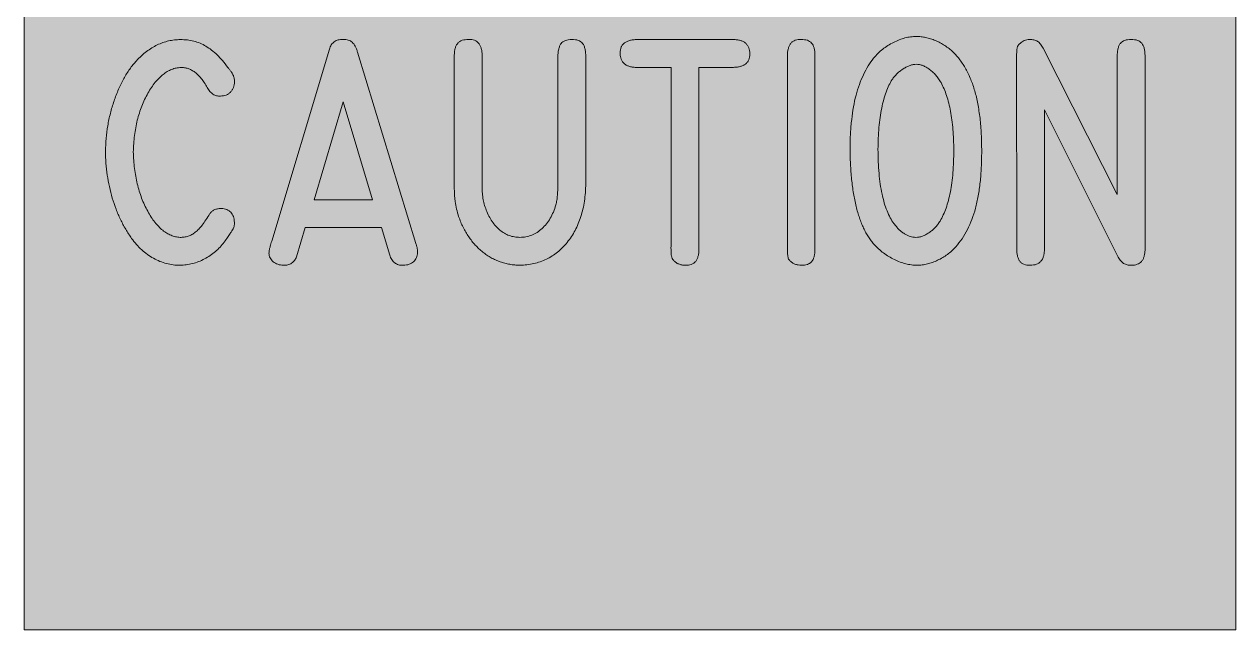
# Model space of a CAD drawing. Header units: inches. Extents: x 96.3 to 114, y 139.7 to 157.4.
# Drawn here: x 96.26 to 113.99, y 139.65 to 148.52 of the extents above; entities that cross this region are included whole.
import ezdxf

# ---------------------------------------------------------------- set-up
doc = ezdxf.new("R2010")
doc.units = ezdxf.units.IN
doc.header["$MEASUREMENT"] = 0

# ---------------------------------------------------------------- blocks, each defined once
blk = doc.blocks.new('block 2')
at = {"true_color": 0xffffff}
h = blk.add_hatch(color=7, dxfattribs=at)
h.dxf.hatch_style = 2
h.paths.add_polyline_path([(113.993, 139.655), (113.992, 157.384), (96.263, 157.384), (96.263, 139.655)])
at = {"color": 7, "lineweight": 5, "true_color": 0xffffff}
blk.add_lwpolyline([(113.993, 139.655), (113.992, 157.384), (96.263, 157.384), (96.263, 139.655), (113.993, 139.655)], dxfattribs=at)
blk = doc.blocks.new('block 3')
at = {"color": 7, "lineweight": 5, "true_color": 0xffffff}
blk.add_open_spline([(101.995, 145.307), (101.999, 145.293), (102.003, 145.278), (102.007, 145.264), (102.01, 145.253), (102.013, 145.243), (102.015, 145.232), (102.016, 145.224), (102.018, 145.215), (102.018, 145.206), (102.019, 145.198), (102.019, 145.189), (102.02, 145.18), (102.019, 145.166), (102.018, 145.153), (102.015, 145.14), (102.013, 145.127), (102.009, 145.115), (102.004, 145.103), (101.999, 145.092), (101.993, 145.081), (101.985, 145.071), (101.978, 145.061), (101.969, 145.052), (101.96, 145.043), (101.951, 145.035), (101.94, 145.027), (101.929, 145.02), (101.918, 145.014), (101.906, 145.009), (101.894, 145.005), (101.881, 145), (101.868, 144.997), (101.855, 144.995), (101.84, 144.992), (101.825, 144.992), (101.811, 144.991), (101.798, 144.991), (101.786, 144.991), (101.773, 144.992), (101.762, 144.993), (101.751, 144.995), (101.74, 144.998), (101.73, 145.001), (101.72, 145.005), (101.71, 145.01), (101.701, 145.014), (101.692, 145.019), (101.684, 145.025), (101.675, 145.032), (101.668, 145.039), (101.661, 145.047), (101.653, 145.055), (101.647, 145.064), (101.641, 145.073), (101.635, 145.083), (101.629, 145.093), (101.625, 145.104), (101.62, 145.116), (101.616, 145.129), (101.613, 145.141), (101.613, 145.141), (101.489, 145.543), (101.489, 145.543), (101.489, 145.543), (100.376, 145.543), (100.376, 145.543), (100.376, 145.543), (100.247, 145.116), (100.247, 145.116), (100.238, 145.096), (100.23, 145.077), (100.218, 145.06), (100.207, 145.045), (100.192, 145.032), (100.176, 145.021), (100.159, 145.01), (100.14, 145.002), (100.121, 144.997), (100.099, 144.992), (100.076, 144.992), (100.053, 144.991), (100.039, 144.992), (100.025, 144.992), (100.011, 144.995), (99.998, 144.997), (99.985, 145), (99.972, 145.005), (99.96, 145.009), (99.949, 145.014), (99.938, 145.02), (99.927, 145.027), (99.916, 145.034), (99.906, 145.042), (99.897, 145.05), (99.888, 145.059), (99.88, 145.069), (99.873, 145.078), (99.866, 145.088), (99.861, 145.099), (99.856, 145.11), (99.852, 145.121), (99.849, 145.132), (99.847, 145.145), (99.846, 145.157), (99.844, 145.17), (99.845, 145.178), (99.845, 145.187), (99.846, 145.195), (99.847, 145.205), (99.849, 145.215), (99.852, 145.224), (99.853, 145.231), (99.855, 145.237), (99.857, 145.244), (99.859, 145.252), (99.861, 145.261), (99.863, 145.27), (99.866, 145.281), (99.869, 145.292), (99.872, 145.303), (99.876, 145.316), (99.88, 145.329), (99.885, 145.342), (99.885, 145.342), (100.729, 148.154), (100.729, 148.154), (100.732, 148.165), (100.736, 148.177), (100.741, 148.188), (100.746, 148.199), (100.751, 148.209), (100.757, 148.218), (100.763, 148.227), (100.77, 148.235), (100.777, 148.243), (100.784, 148.25), (100.792, 148.257), (100.8, 148.263), (100.808, 148.269), (100.817, 148.274), (100.826, 148.279), (100.836, 148.283), (100.846, 148.286), (100.857, 148.289), (100.868, 148.291), (100.879, 148.293), (100.89, 148.294), (100.902, 148.295), (100.915, 148.295), (100.927, 148.295), (100.941, 148.295), (100.954, 148.295), (100.968, 148.294), (100.98, 148.292), (100.993, 148.29), (101.005, 148.286), (101.015, 148.283), (101.026, 148.279), (101.036, 148.274), (101.045, 148.268), (101.053, 148.262), (101.061, 148.256), (101.07, 148.248), (101.078, 148.24), (101.084, 148.231), (101.092, 148.221), (101.099, 148.21), (101.105, 148.198), (101.112, 148.185), (101.118, 148.171), (101.124, 148.157), (101.13, 148.141), (101.136, 148.125), (101.141, 148.108), (101.141, 148.108), (101.995, 145.307), (101.995, 145.307)], degree=3, knots=[0, 0, 0, 0, 1, 1, 1, 2, 2, 2, 3, 3, 3, 4, 4, 4, 5, 5, 5, 6, 6, 6, 7, 7, 7, 8, 8, 8, 9, 9, 9, 10, 10, 10, 11, 11, 11, 12, 12, 12, 13, 13, 13, 14, 14, 14, 15, 15, 15, 16, 16, 16, 17, 17, 17, 18, 18, 18, 19, 19, 19, 20, 20, 20, 21, 21, 21, 22, 22, 22, 23, 23, 23, 24, 24, 24, 25, 25, 25, 26, 26, 26, 27, 27, 27, 28, 28, 28, 29, 29, 29, 30, 30, 30, 31, 31, 31, 32, 32, 32, 33, 33, 33, 34, 34, 34, 35, 35, 35, 36, 36, 36, 37, 37, 37, 38, 38, 38, 39, 39, 39, 40, 40, 40, 41, 41, 41, 42, 42, 42, 43, 43, 43, 44, 44, 44, 45, 45, 45, 46, 46, 46, 47, 47, 47, 48, 48, 48, 49, 49, 49, 50, 50, 50, 51, 51, 51, 52, 52, 52, 53, 53, 53, 54, 54, 54, 55, 55, 55, 56, 56, 56, 57, 57, 57, 58, 58, 58, 59, 59, 59, 59], dxfattribs=at)
blk = doc.blocks.new('block 4')
at = {"color": 7, "lineweight": 5, "true_color": 0xffffff}
blk.add_open_spline([(106.638, 148.295), (106.657, 148.294), (106.676, 148.294), (106.695, 148.291), (106.711, 148.289), (106.728, 148.286), (106.744, 148.281), (106.758, 148.277), (106.772, 148.272), (106.785, 148.265), (106.797, 148.259), (106.809, 148.251), (106.819, 148.242), (106.829, 148.233), (106.838, 148.223), (106.846, 148.212), (106.854, 148.201), (106.86, 148.189), (106.865, 148.176), (106.87, 148.162), (106.874, 148.148), (106.876, 148.133), (106.879, 148.117), (106.88, 148.1), (106.881, 148.084), (106.88, 148.068), (106.88, 148.053), (106.877, 148.038), (106.875, 148.024), (106.87, 148.011), (106.865, 147.998), (106.86, 147.986), (106.854, 147.975), (106.846, 147.965), (106.838, 147.954), (106.828, 147.945), (106.818, 147.937), (106.807, 147.929), (106.795, 147.921), (106.782, 147.915), (106.768, 147.908), (106.754, 147.904), (106.739, 147.9), (106.722, 147.896), (106.705, 147.892), (106.688, 147.891), (106.668, 147.888), (106.648, 147.888), (106.628, 147.888), (106.628, 147.888), (106.136, 147.888), (106.136, 147.888), (106.136, 147.888), (106.136, 145.242), (106.136, 145.242), (106.136, 145.222), (106.136, 145.201), (106.134, 145.181), (106.133, 145.163), (106.13, 145.145), (106.126, 145.128), (106.122, 145.113), (106.117, 145.098), (106.111, 145.084), (106.105, 145.071), (106.098, 145.059), (106.089, 145.048), (106.081, 145.038), (106.071, 145.029), (106.06, 145.021), (106.049, 145.013), (106.038, 145.007), (106.025, 145.002), (106.012, 144.997), (105.998, 144.994), (105.983, 144.992), (105.967, 144.99), (105.951, 144.991), (105.935, 144.991), (105.918, 144.992), (105.901, 144.993), (105.884, 144.996), (105.869, 144.999), (105.854, 145.004), (105.84, 145.01), (105.826, 145.015), (105.813, 145.022), (105.801, 145.03), (105.789, 145.039), (105.778, 145.049), (105.767, 145.06), (105.76, 145.07), (105.752, 145.079), (105.746, 145.09), (105.741, 145.101), (105.737, 145.114), (105.735, 145.127), (105.733, 145.135), (105.732, 145.143), (105.731, 145.15), (105.73, 145.161), (105.73, 145.171), (105.729, 145.181), (105.728, 145.194), (105.728, 145.207), (105.728, 145.22), (105.727, 145.236), (105.728, 145.252), (105.728, 145.268), (105.728, 145.268), (105.728, 147.888), (105.728, 147.888), (105.728, 147.888), (105.231, 147.887), (105.231, 147.887), (105.212, 147.888), (105.192, 147.888), (105.173, 147.891), (105.156, 147.893), (105.139, 147.896), (105.123, 147.901), (105.108, 147.905), (105.094, 147.91), (105.08, 147.917), (105.068, 147.924), (105.056, 147.932), (105.046, 147.941), (105.036, 147.95), (105.026, 147.959), (105.019, 147.97), (105.011, 147.982), (105.004, 147.994), (104.999, 148.007), (104.994, 148.021), (104.99, 148.035), (104.988, 148.049), (104.985, 148.066), (104.984, 148.082), (104.983, 148.099), (104.984, 148.115), (104.985, 148.13), (104.987, 148.146), (104.989, 148.159), (104.993, 148.173), (104.998, 148.186), (105.004, 148.198), (105.011, 148.209), (105.019, 148.22), (105.028, 148.23), (105.037, 148.24), (105.048, 148.248), (105.06, 148.256), (105.073, 148.263), (105.086, 148.268), (105.101, 148.275), (105.117, 148.28), (105.133, 148.284), (105.151, 148.288), (105.169, 148.291), (105.187, 148.293), (105.209, 148.295), (105.23, 148.295), (105.252, 148.296), (105.252, 148.296), (106.638, 148.295), (106.638, 148.295)], degree=3, knots=[0, 0, 0, 0, 1, 1, 1, 2, 2, 2, 3, 3, 3, 4, 4, 4, 5, 5, 5, 6, 6, 6, 7, 7, 7, 8, 8, 8, 9, 9, 9, 10, 10, 10, 11, 11, 11, 12, 12, 12, 13, 13, 13, 14, 14, 14, 15, 15, 15, 16, 16, 16, 17, 17, 17, 18, 18, 18, 19, 19, 19, 20, 20, 20, 21, 21, 21, 22, 22, 22, 23, 23, 23, 24, 24, 24, 25, 25, 25, 26, 26, 26, 27, 27, 27, 28, 28, 28, 29, 29, 29, 30, 30, 30, 31, 31, 31, 32, 32, 32, 33, 33, 33, 34, 34, 34, 35, 35, 35, 36, 36, 36, 37, 37, 37, 38, 38, 38, 39, 39, 39, 40, 40, 40, 41, 41, 41, 42, 42, 42, 43, 43, 43, 44, 44, 44, 45, 45, 45, 46, 46, 46, 47, 47, 47, 48, 48, 48, 49, 49, 49, 50, 50, 50, 51, 51, 51, 52, 52, 52, 53, 53, 53, 54, 54, 54, 55, 55, 55, 55], dxfattribs=at)
blk = doc.blocks.new('block 5')
at = {"color": 7, "lineweight": 5, "true_color": 0xffffff}
blk.add_open_spline([(108.349, 146.714), (108.35, 146.785), (108.35, 146.856), (108.354, 146.926), (108.358, 146.993), (108.364, 147.059), (108.372, 147.125), (108.379, 147.187), (108.387, 147.248), (108.398, 147.309), (108.409, 147.367), (108.421, 147.423), (108.436, 147.48), (108.45, 147.533), (108.466, 147.585), (108.484, 147.637), (108.502, 147.686), (108.522, 147.733), (108.544, 147.78), (108.565, 147.824), (108.587, 147.867), (108.613, 147.909), (108.638, 147.948), (108.666, 147.986), (108.693, 148.024), (108.714, 148.047), (108.734, 148.071), (108.757, 148.092), (108.779, 148.114), (108.802, 148.134), (108.826, 148.153), (108.851, 148.172), (108.876, 148.19), (108.902, 148.207), (108.928, 148.224), (108.956, 148.239), (108.984, 148.253), (109.011, 148.267), (109.04, 148.28), (109.068, 148.291), (109.096, 148.301), (109.123, 148.311), (109.152, 148.318), (109.179, 148.325), (109.207, 148.331), (109.235, 148.335), (109.262, 148.338), (109.29, 148.34), (109.317, 148.342), (109.317, 148.342), (109.317, 148.341), (109.317, 148.341), (109.34, 148.34), (109.364, 148.339), (109.387, 148.337), (109.41, 148.334), (109.433, 148.33), (109.456, 148.325), (109.48, 148.32), (109.504, 148.314), (109.527, 148.307), (109.551, 148.299), (109.575, 148.29), (109.598, 148.28), (109.622, 148.27), (109.645, 148.259), (109.668, 148.247), (109.69, 148.235), (109.712, 148.221), (109.734, 148.207), (109.755, 148.193), (109.777, 148.178), (109.797, 148.162), (109.817, 148.146), (109.837, 148.129), (109.857, 148.111), (109.874, 148.093), (109.892, 148.075), (109.908, 148.056), (109.925, 148.037), (109.941, 148.017), (109.956, 147.996), (109.972, 147.975), (109.987, 147.954), (110.002, 147.932), (110.016, 147.91), (110.03, 147.887), (110.043, 147.863), (110.056, 147.839), (110.069, 147.815), (110.081, 147.79), (110.093, 147.765), (110.104, 147.739), (110.114, 147.712), (110.125, 147.685), (110.136, 147.658), (110.145, 147.63), (110.155, 147.601), (110.164, 147.572), (110.173, 147.543), (110.181, 147.512), (110.19, 147.482), (110.197, 147.451), (110.205, 147.419), (110.212, 147.386), (110.218, 147.354), (110.224, 147.32), (110.23, 147.286), (110.235, 147.251), (110.241, 147.215), (110.245, 147.179), (110.25, 147.143), (110.254, 147.106), (110.258, 147.068), (110.261, 147.03), (110.264, 146.99), (110.267, 146.951), (110.269, 146.911), (110.271, 146.87), (110.272, 146.829), (110.273, 146.788), (110.274, 146.745), (110.274, 146.702), (110.275, 146.658), (110.274, 146.618), (110.274, 146.578), (110.273, 146.538), (110.272, 146.5), (110.271, 146.461), (110.269, 146.423), (110.267, 146.386), (110.265, 146.349), (110.262, 146.312), (110.26, 146.277), (110.256, 146.241), (110.252, 146.206), (110.249, 146.172), (110.244, 146.138), (110.239, 146.104), (110.235, 146.071), (110.23, 146.039), (110.224, 146.007), (110.218, 145.976), (110.212, 145.945), (110.205, 145.914), (110.198, 145.885), (110.191, 145.856), (110.183, 145.826), (110.169, 145.771), (110.151, 145.716), (110.131, 145.663), (110.112, 145.612), (110.09, 145.562), (110.066, 145.513), (110.042, 145.467), (110.016, 145.422), (109.987, 145.379), (109.958, 145.338), (109.927, 145.299), (109.895, 145.26), (109.876, 145.24), (109.857, 145.22), (109.836, 145.201), (109.816, 145.182), (109.795, 145.165), (109.773, 145.148), (109.751, 145.132), (109.728, 145.117), (109.704, 145.103), (109.68, 145.089), (109.656, 145.075), (109.63, 145.064), (109.605, 145.052), (109.58, 145.042), (109.554, 145.033), (109.529, 145.024), (109.504, 145.016), (109.479, 145.01), (109.454, 145.003), (109.428, 144.999), (109.403, 144.996), (109.377, 144.993), (109.352, 144.992), (109.327, 144.991), (109.3, 144.992), (109.273, 144.993), (109.246, 144.997), (109.218, 145), (109.19, 145.006), (109.163, 145.012), (109.135, 145.02), (109.108, 145.028), (109.081, 145.038), (109.052, 145.049), (109.024, 145.061), (108.997, 145.074), (108.969, 145.088), (108.942, 145.103), (108.915, 145.119), (108.889, 145.135), (108.863, 145.152), (108.839, 145.171), (108.813, 145.189), (108.789, 145.209), (108.766, 145.23), (108.742, 145.252), (108.72, 145.275), (108.698, 145.298), (108.684, 145.315), (108.67, 145.332), (108.656, 145.349), (108.642, 145.368), (108.629, 145.386), (108.617, 145.405), (108.604, 145.426), (108.591, 145.446), (108.58, 145.467), (108.568, 145.489), (108.557, 145.512), (108.546, 145.534), (108.535, 145.558), (108.524, 145.582), (108.515, 145.606), (108.504, 145.631), (108.495, 145.657), (108.486, 145.684), (108.477, 145.711), (108.468, 145.738), (108.46, 145.765), (108.452, 145.794), (108.444, 145.824), (108.437, 145.853), (108.422, 145.916), (108.409, 145.979), (108.399, 146.042), (108.387, 146.11), (108.378, 146.179), (108.371, 146.248), (108.363, 146.323), (108.358, 146.398), (108.354, 146.472), (108.351, 146.553), (108.35, 146.634), (108.349, 146.714)], degree=3, knots=[0, 0, 0, 0, 1, 1, 1, 2, 2, 2, 3, 3, 3, 4, 4, 4, 5, 5, 5, 6, 6, 6, 7, 7, 7, 8, 8, 8, 9, 9, 9, 10, 10, 10, 11, 11, 11, 12, 12, 12, 13, 13, 13, 14, 14, 14, 15, 15, 15, 16, 16, 16, 17, 17, 17, 18, 18, 18, 19, 19, 19, 20, 20, 20, 21, 21, 21, 22, 22, 22, 23, 23, 23, 24, 24, 24, 25, 25, 25, 26, 26, 26, 27, 27, 27, 28, 28, 28, 29, 29, 29, 30, 30, 30, 31, 31, 31, 32, 32, 32, 33, 33, 33, 34, 34, 34, 35, 35, 35, 36, 36, 36, 37, 37, 37, 38, 38, 38, 39, 39, 39, 40, 40, 40, 41, 41, 41, 42, 42, 42, 43, 43, 43, 44, 44, 44, 45, 45, 45, 46, 46, 46, 47, 47, 47, 48, 48, 48, 49, 49, 49, 50, 50, 50, 51, 51, 51, 52, 52, 52, 53, 53, 53, 54, 54, 54, 55, 55, 55, 56, 56, 56, 57, 57, 57, 58, 58, 58, 59, 59, 59, 60, 60, 60, 61, 61, 61, 62, 62, 62, 63, 63, 63, 64, 64, 64, 65, 65, 65, 66, 66, 66, 67, 67, 67, 68, 68, 68, 69, 69, 69, 70, 70, 70, 71, 71, 71, 72, 72, 72, 73, 73, 73, 74, 74, 74, 75, 75, 75, 76, 76, 76, 77, 77, 77, 78, 78, 78, 79, 79, 79, 80, 80, 80, 81, 81, 81, 81], dxfattribs=at)
blk = doc.blocks.new('block 12')
at = {"color": 7, "lineweight": 5, "true_color": 0xffffff}
blk.add_open_spline([(110.787, 145.257), (110.787, 145.257), (110.786, 148.039), (110.786, 148.039), (110.786, 148.054), (110.786, 148.069), (110.786, 148.084), (110.786, 148.097), (110.787, 148.109), (110.788, 148.122), (110.788, 148.132), (110.789, 148.142), (110.791, 148.152), (110.791, 148.16), (110.792, 148.167), (110.794, 148.175), (110.797, 148.188), (110.802, 148.2), (110.809, 148.21), (110.817, 148.221), (110.826, 148.23), (110.836, 148.239), (110.845, 148.248), (110.855, 148.257), (110.865, 148.264), (110.875, 148.271), (110.887, 148.277), (110.898, 148.282), (110.91, 148.287), (110.922, 148.29), (110.935, 148.292), (110.948, 148.294), (110.962, 148.295), (110.975, 148.295), (110.996, 148.295), (111.017, 148.295), (111.038, 148.291), (111.057, 148.287), (111.075, 148.279), (111.092, 148.268), (111.109, 148.257), (111.124, 148.243), (111.137, 148.228), (111.151, 148.21), (111.163, 148.19), (111.174, 148.17), (111.174, 148.17), (112.258, 146.028), (112.258, 146.028), (112.258, 146.028), (112.258, 148.031), (112.258, 148.031), (112.258, 148.053), (112.258, 148.076), (112.26, 148.099), (112.261, 148.118), (112.264, 148.137), (112.268, 148.156), (112.272, 148.172), (112.276, 148.188), (112.283, 148.203), (112.288, 148.216), (112.295, 148.228), (112.304, 148.238), (112.311, 148.248), (112.321, 148.257), (112.331, 148.264), (112.342, 148.272), (112.354, 148.278), (112.367, 148.282), (112.381, 148.287), (112.395, 148.291), (112.41, 148.293), (112.427, 148.295), (112.444, 148.295), (112.461, 148.295), (112.478, 148.295), (112.494, 148.294), (112.511, 148.292), (112.526, 148.291), (112.54, 148.288), (112.554, 148.283), (112.566, 148.278), (112.578, 148.272), (112.589, 148.265), (112.599, 148.258), (112.609, 148.25), (112.617, 148.24), (112.625, 148.231), (112.633, 148.219), (112.638, 148.207), (112.645, 148.194), (112.65, 148.179), (112.653, 148.164), (112.658, 148.147), (112.66, 148.13), (112.662, 148.112), (112.664, 148.091), (112.665, 148.07), (112.665, 148.049), (112.665, 148.049), (112.665, 145.222), (112.665, 145.222), (112.664, 145.203), (112.664, 145.185), (112.661, 145.167), (112.659, 145.151), (112.656, 145.135), (112.651, 145.12), (112.647, 145.106), (112.642, 145.093), (112.636, 145.08), (112.63, 145.068), (112.622, 145.057), (112.614, 145.047), (112.606, 145.037), (112.596, 145.029), (112.586, 145.022), (112.575, 145.015), (112.564, 145.009), (112.552, 145.005), (112.539, 145), (112.526, 144.996), (112.512, 144.994), (112.497, 144.992), (112.481, 144.991), (112.466, 144.991), (112.445, 144.992), (112.425, 144.992), (112.405, 144.997), (112.387, 145.001), (112.369, 145.008), (112.352, 145.018), (112.336, 145.028), (112.321, 145.041), (112.309, 145.055), (112.295, 145.071), (112.284, 145.089), (112.273, 145.107), (112.273, 145.107), (111.194, 147.264), (111.194, 147.264), (111.194, 147.264), (111.194, 145.227), (111.194, 145.227), (111.193, 145.208), (111.192, 145.19), (111.189, 145.171), (111.187, 145.155), (111.184, 145.139), (111.179, 145.123), (111.175, 145.109), (111.17, 145.095), (111.163, 145.082), (111.156, 145.07), (111.149, 145.059), (111.14, 145.049), (111.131, 145.039), (111.121, 145.031), (111.11, 145.023), (111.099, 145.016), (111.087, 145.01), (111.075, 145.005), (111.062, 145), (111.048, 144.997), (111.033, 144.995), (111.017, 144.992), (111.001, 144.992), (110.985, 144.991), (110.969, 144.991), (110.952, 144.992), (110.936, 144.994), (110.921, 144.996), (110.907, 144.999), (110.893, 145.005), (110.881, 145.009), (110.869, 145.016), (110.859, 145.023), (110.848, 145.031), (110.839, 145.04), (110.831, 145.05), (110.823, 145.061), (110.817, 145.073), (110.811, 145.086), (110.805, 145.101), (110.8, 145.117), (110.797, 145.132), (110.793, 145.151), (110.791, 145.17), (110.789, 145.189), (110.787, 145.212), (110.787, 145.235), (110.787, 145.257)], degree=3, knots=[0, 0, 0, 0, 1, 1, 1, 2, 2, 2, 3, 3, 3, 4, 4, 4, 5, 5, 5, 6, 6, 6, 7, 7, 7, 8, 8, 8, 9, 9, 9, 10, 10, 10, 11, 11, 11, 12, 12, 12, 13, 13, 13, 14, 14, 14, 15, 15, 15, 16, 16, 16, 17, 17, 17, 18, 18, 18, 19, 19, 19, 20, 20, 20, 21, 21, 21, 22, 22, 22, 23, 23, 23, 24, 24, 24, 25, 25, 25, 26, 26, 26, 27, 27, 27, 28, 28, 28, 29, 29, 29, 30, 30, 30, 31, 31, 31, 32, 32, 32, 33, 33, 33, 34, 34, 34, 35, 35, 35, 36, 36, 36, 37, 37, 37, 38, 38, 38, 39, 39, 39, 40, 40, 40, 41, 41, 41, 42, 42, 42, 43, 43, 43, 44, 44, 44, 45, 45, 45, 46, 46, 46, 47, 47, 47, 48, 48, 48, 49, 49, 49, 50, 50, 50, 51, 51, 51, 52, 52, 52, 53, 53, 53, 54, 54, 54, 55, 55, 55, 56, 56, 56, 57, 57, 57, 58, 58, 58, 59, 59, 59, 60, 60, 60, 61, 61, 61, 62, 62, 62, 63, 63, 63, 64, 64, 64, 64], dxfattribs=at)
blk = doc.blocks.new('block 13')
at = {"color": 7, "lineweight": 5, "true_color": 0xffffff}
blk.add_open_spline([(107.636, 148.295), (107.651, 148.295), (107.667, 148.295), (107.683, 148.293), (107.696, 148.291), (107.71, 148.289), (107.723, 148.284), (107.735, 148.28), (107.746, 148.274), (107.757, 148.267), (107.768, 148.26), (107.777, 148.252), (107.785, 148.243), (107.794, 148.234), (107.801, 148.223), (107.807, 148.212), (107.813, 148.2), (107.818, 148.187), (107.822, 148.174), (107.826, 148.158), (107.829, 148.143), (107.831, 148.127), (107.832, 148.109), (107.833, 148.092), (107.833, 148.074), (107.833, 148.074), (107.833, 145.217), (107.833, 145.217), (107.833, 145.199), (107.832, 145.181), (107.831, 145.163), (107.829, 145.147), (107.826, 145.131), (107.822, 145.115), (107.818, 145.101), (107.813, 145.088), (107.807, 145.075), (107.801, 145.064), (107.794, 145.053), (107.785, 145.043), (107.777, 145.034), (107.768, 145.026), (107.757, 145.019), (107.747, 145.012), (107.735, 145.006), (107.723, 145.002), (107.71, 144.997), (107.696, 144.994), (107.683, 144.992), (107.667, 144.991), (107.651, 144.991), (107.636, 144.991), (107.619, 144.991), (107.603, 144.992), (107.587, 144.995), (107.572, 144.997), (107.557, 145.002), (107.542, 145.007), (107.528, 145.013), (107.514, 145.02), (107.502, 145.029), (107.488, 145.038), (107.477, 145.049), (107.465, 145.06), (107.459, 145.067), (107.453, 145.073), (107.449, 145.081), (107.444, 145.089), (107.442, 145.099), (107.44, 145.109), (107.439, 145.115), (107.438, 145.121), (107.437, 145.127), (107.436, 145.136), (107.435, 145.144), (107.435, 145.152), (107.434, 145.162), (107.434, 145.172), (107.434, 145.182), (107.434, 145.194), (107.434, 145.206), (107.434, 145.217), (107.434, 145.217), (107.433, 148.059), (107.433, 148.059), (107.433, 148.078), (107.433, 148.097), (107.435, 148.116), (107.437, 148.133), (107.44, 148.15), (107.445, 148.166), (107.449, 148.181), (107.453, 148.195), (107.46, 148.208), (107.466, 148.22), (107.473, 148.231), (107.482, 148.241), (107.491, 148.251), (107.5, 148.26), (107.511, 148.267), (107.522, 148.274), (107.534, 148.28), (107.546, 148.284), (107.56, 148.289), (107.574, 148.292), (107.588, 148.294), (107.604, 148.295), (107.62, 148.295), (107.636, 148.295)], degree=3, knots=[0, 0, 0, 0, 1, 1, 1, 2, 2, 2, 3, 3, 3, 4, 4, 4, 5, 5, 5, 6, 6, 6, 7, 7, 7, 8, 8, 8, 9, 9, 9, 10, 10, 10, 11, 11, 11, 12, 12, 12, 13, 13, 13, 14, 14, 14, 15, 15, 15, 16, 16, 16, 17, 17, 17, 18, 18, 18, 19, 19, 19, 20, 20, 20, 21, 21, 21, 22, 22, 22, 23, 23, 23, 24, 24, 24, 25, 25, 25, 26, 26, 26, 27, 27, 27, 28, 28, 28, 29, 29, 29, 30, 30, 30, 31, 31, 31, 32, 32, 32, 33, 33, 33, 34, 34, 34, 35, 35, 35, 36, 36, 36, 36], dxfattribs=at)
blk = doc.blocks.new('block 14')
at = {"color": 7, "lineweight": 5, "true_color": 0xffffff}
blk.add_open_spline([(103.516, 144.991), (103.49, 144.992), (103.465, 144.992), (103.44, 144.995), (103.416, 144.997), (103.392, 145), (103.368, 145.005), (103.344, 145.009), (103.32, 145.014), (103.296, 145.02), (103.273, 145.026), (103.251, 145.033), (103.228, 145.041), (103.206, 145.049), (103.183, 145.058), (103.161, 145.068), (103.139, 145.078), (103.118, 145.089), (103.097, 145.101), (103.075, 145.113), (103.054, 145.125), (103.034, 145.139), (103.013, 145.153), (102.993, 145.168), (102.974, 145.183), (102.954, 145.199), (102.935, 145.216), (102.916, 145.233), (102.898, 145.25), (102.88, 145.268), (102.863, 145.287), (102.846, 145.306), (102.829, 145.326), (102.813, 145.346), (102.797, 145.366), (102.782, 145.387), (102.767, 145.408), (102.752, 145.43), (102.738, 145.453), (102.725, 145.476), (102.711, 145.499), (102.699, 145.523), (102.687, 145.547), (102.674, 145.572), (102.662, 145.597), (102.651, 145.623), (102.64, 145.65), (102.63, 145.677), (102.62, 145.704), (102.609, 145.74), (102.598, 145.777), (102.59, 145.814), (102.581, 145.85), (102.574, 145.887), (102.569, 145.923), (102.567, 145.943), (102.565, 145.962), (102.563, 145.982), (102.561, 146.004), (102.56, 146.026), (102.559, 146.048), (102.558, 146.073), (102.557, 146.097), (102.556, 146.122), (102.556, 146.149), (102.556, 146.177), (102.556, 146.204), (102.556, 146.204), (102.556, 148.059), (102.556, 148.059), (102.557, 148.078), (102.557, 148.097), (102.559, 148.116), (102.561, 148.133), (102.564, 148.15), (102.569, 148.166), (102.573, 148.18), (102.578, 148.194), (102.585, 148.207), (102.592, 148.219), (102.599, 148.23), (102.608, 148.24), (102.617, 148.25), (102.626, 148.258), (102.637, 148.266), (102.648, 148.273), (102.66, 148.279), (102.673, 148.284), (102.687, 148.288), (102.701, 148.291), (102.715, 148.293), (102.731, 148.295), (102.748, 148.295), (102.764, 148.295), (102.78, 148.295), (102.796, 148.295), (102.812, 148.294), (102.826, 148.292), (102.84, 148.289), (102.853, 148.284), (102.865, 148.279), (102.877, 148.273), (102.888, 148.265), (102.898, 148.257), (102.908, 148.249), (102.916, 148.239), (102.924, 148.228), (102.931, 148.216), (102.937, 148.204), (102.944, 148.19), (102.949, 148.175), (102.952, 148.161), (102.957, 148.144), (102.959, 148.126), (102.961, 148.109), (102.963, 148.089), (102.963, 148.069), (102.963, 148.05), (102.963, 148.05), (102.963, 146.214), (102.963, 146.214), (102.963, 146.189), (102.963, 146.165), (102.964, 146.14), (102.964, 146.119), (102.965, 146.097), (102.966, 146.076), (102.967, 146.057), (102.968, 146.038), (102.97, 146.02), (102.971, 146.004), (102.972, 145.988), (102.975, 145.972), (102.979, 145.943), (102.985, 145.914), (102.993, 145.886), (103.002, 145.856), (103.013, 145.827), (103.024, 145.798), (103.037, 145.768), (103.05, 145.738), (103.064, 145.709), (103.078, 145.682), (103.094, 145.656), (103.111, 145.63), (103.127, 145.606), (103.145, 145.584), (103.164, 145.562), (103.183, 145.542), (103.203, 145.522), (103.224, 145.505), (103.245, 145.488), (103.267, 145.472), (103.29, 145.459), (103.312, 145.446), (103.336, 145.435), (103.36, 145.426), (103.385, 145.417), (103.41, 145.41), (103.436, 145.406), (103.462, 145.402), (103.489, 145.4), (103.516, 145.399), (103.546, 145.401), (103.576, 145.402), (103.605, 145.408), (103.634, 145.413), (103.662, 145.421), (103.689, 145.432), (103.717, 145.443), (103.743, 145.457), (103.768, 145.472), (103.794, 145.489), (103.818, 145.507), (103.84, 145.528), (103.864, 145.549), (103.885, 145.572), (103.905, 145.597), (103.926, 145.622), (103.944, 145.649), (103.961, 145.678), (103.978, 145.707), (103.993, 145.738), (104.006, 145.77), (104.02, 145.804), (104.032, 145.839), (104.043, 145.874), (104.048, 145.897), (104.053, 145.919), (104.057, 145.942), (104.061, 145.967), (104.064, 145.992), (104.066, 146.018), (104.067, 146.032), (104.068, 146.046), (104.069, 146.061), (104.07, 146.077), (104.071, 146.094), (104.072, 146.11), (104.072, 146.129), (104.072, 146.148), (104.072, 146.166), (104.073, 146.187), (104.073, 146.208), (104.074, 146.229), (104.074, 146.229), (104.073, 148.024), (104.073, 148.024), (104.073, 148.047), (104.073, 148.07), (104.075, 148.093), (104.077, 148.113), (104.08, 148.133), (104.084, 148.152), (104.087, 148.168), (104.092, 148.184), (104.098, 148.199), (104.104, 148.212), (104.11, 148.224), (104.119, 148.235), (104.127, 148.246), (104.136, 148.254), (104.146, 148.262), (104.157, 148.27), (104.17, 148.277), (104.182, 148.281), (104.196, 148.287), (104.211, 148.29), (104.225, 148.292), (104.242, 148.294), (104.259, 148.295), (104.276, 148.295), (104.294, 148.295), (104.311, 148.295), (104.328, 148.293), (104.343, 148.291), (104.357, 148.287), (104.371, 148.282), (104.384, 148.278), (104.396, 148.272), (104.407, 148.264), (104.418, 148.257), (104.427, 148.248), (104.434, 148.238), (104.443, 148.227), (104.45, 148.214), (104.455, 148.202), (104.462, 148.186), (104.466, 148.17), (104.47, 148.154), (104.474, 148.134), (104.477, 148.114), (104.478, 148.095), (104.48, 148.071), (104.48, 148.048), (104.481, 148.025), (104.481, 148.025), (104.48, 146.184), (104.48, 146.184), (104.479, 146.14), (104.478, 146.097), (104.475, 146.054), (104.472, 146.013), (104.466, 145.972), (104.46, 145.931), (104.454, 145.892), (104.448, 145.853), (104.439, 145.814), (104.43, 145.777), (104.42, 145.741), (104.409, 145.704), (104.397, 145.669), (104.385, 145.634), (104.371, 145.6), (104.357, 145.567), (104.341, 145.534), (104.325, 145.502), (104.308, 145.471), (104.29, 145.441), (104.271, 145.411), (104.251, 145.382), (104.231, 145.354), (104.209, 145.326), (104.187, 145.3), (104.165, 145.274), (104.141, 145.25), (104.117, 145.226), (104.092, 145.204), (104.067, 145.183), (104.041, 145.163), (104.015, 145.144), (103.988, 145.127), (103.961, 145.109), (103.933, 145.093), (103.904, 145.079), (103.875, 145.065), (103.845, 145.053), (103.814, 145.043), (103.784, 145.032), (103.752, 145.023), (103.72, 145.015), (103.687, 145.008), (103.654, 145.002), (103.62, 144.998), (103.586, 144.994), (103.551, 144.993), (103.516, 144.991)], degree=3, knots=[0, 0, 0, 0, 1, 1, 1, 2, 2, 2, 3, 3, 3, 4, 4, 4, 5, 5, 5, 6, 6, 6, 7, 7, 7, 8, 8, 8, 9, 9, 9, 10, 10, 10, 11, 11, 11, 12, 12, 12, 13, 13, 13, 14, 14, 14, 15, 15, 15, 16, 16, 16, 17, 17, 17, 18, 18, 18, 19, 19, 19, 20, 20, 20, 21, 21, 21, 22, 22, 22, 23, 23, 23, 24, 24, 24, 25, 25, 25, 26, 26, 26, 27, 27, 27, 28, 28, 28, 29, 29, 29, 30, 30, 30, 31, 31, 31, 32, 32, 32, 33, 33, 33, 34, 34, 34, 35, 35, 35, 36, 36, 36, 37, 37, 37, 38, 38, 38, 39, 39, 39, 40, 40, 40, 41, 41, 41, 42, 42, 42, 43, 43, 43, 44, 44, 44, 45, 45, 45, 46, 46, 46, 47, 47, 47, 48, 48, 48, 49, 49, 49, 50, 50, 50, 51, 51, 51, 52, 52, 52, 53, 53, 53, 54, 54, 54, 55, 55, 55, 56, 56, 56, 57, 57, 57, 58, 58, 58, 59, 59, 59, 60, 60, 60, 61, 61, 61, 62, 62, 62, 63, 63, 63, 64, 64, 64, 65, 65, 65, 66, 66, 66, 67, 67, 67, 68, 68, 68, 69, 69, 69, 70, 70, 70, 71, 71, 71, 72, 72, 72, 73, 73, 73, 74, 74, 74, 75, 75, 75, 76, 76, 76, 77, 77, 77, 78, 78, 78, 79, 79, 79, 80, 80, 80, 81, 81, 81, 82, 82, 82, 83, 83, 83, 84, 84, 84, 85, 85, 85, 86, 86, 86, 87, 87, 87, 88, 88, 88, 89, 89, 89, 90, 90, 90, 91, 91, 91, 92, 92, 92, 93, 93, 93, 94, 94, 94, 95, 95, 95, 96, 96, 96, 97, 97, 97, 98, 98, 98, 99, 99, 99, 100, 100, 100, 101, 101, 101, 102, 102, 102, 102], dxfattribs=at)
blk = doc.blocks.new('block 15')
at = {"color": 7, "lineweight": 5, "true_color": 0xffffff}
blk.add_open_spline([(99.339, 145.618), (99.34, 145.602), (99.34, 145.587), (99.337, 145.571), (99.334, 145.555), (99.328, 145.54), (99.321, 145.525), (99.315, 145.516), (99.309, 145.506), (99.303, 145.497), (99.294, 145.483), (99.285, 145.468), (99.276, 145.454), (99.264, 145.436), (99.251, 145.417), (99.238, 145.399), (99.222, 145.376), (99.206, 145.353), (99.19, 145.33), (99.17, 145.305), (99.15, 145.28), (99.129, 145.257), (99.107, 145.234), (99.084, 145.213), (99.06, 145.192), (99.036, 145.172), (99.011, 145.152), (98.984, 145.134), (98.958, 145.116), (98.93, 145.099), (98.901, 145.084), (98.873, 145.069), (98.843, 145.056), (98.813, 145.044), (98.785, 145.033), (98.755, 145.023), (98.725, 145.015), (98.695, 145.008), (98.665, 145.001), (98.635, 144.997), (98.605, 144.994), (98.575, 144.992), (98.545, 144.991), (98.511, 144.992), (98.476, 144.993), (98.443, 144.997), (98.409, 145.001), (98.376, 145.008), (98.344, 145.017), (98.311, 145.025), (98.279, 145.036), (98.247, 145.048), (98.215, 145.061), (98.184, 145.076), (98.154, 145.093), (98.123, 145.11), (98.094, 145.129), (98.065, 145.15), (98.037, 145.171), (98.009, 145.193), (97.982, 145.217), (97.955, 145.241), (97.929, 145.267), (97.905, 145.295), (97.88, 145.324), (97.857, 145.354), (97.834, 145.384), (97.805, 145.428), (97.775, 145.472), (97.748, 145.518), (97.72, 145.564), (97.695, 145.612), (97.672, 145.661), (97.648, 145.711), (97.626, 145.761), (97.606, 145.813), (97.586, 145.866), (97.568, 145.92), (97.552, 145.974), (97.535, 146.03), (97.521, 146.086), (97.509, 146.142), (97.496, 146.198), (97.486, 146.255), (97.478, 146.312), (97.469, 146.369), (97.462, 146.427), (97.458, 146.485), (97.454, 146.543), (97.453, 146.601), (97.452, 146.659), (97.454, 146.722), (97.455, 146.785), (97.461, 146.847), (97.466, 146.909), (97.474, 146.971), (97.485, 147.033), (97.496, 147.094), (97.508, 147.155), (97.524, 147.216), (97.539, 147.277), (97.557, 147.337), (97.578, 147.396), (97.597, 147.454), (97.619, 147.511), (97.644, 147.567), (97.667, 147.62), (97.693, 147.672), (97.721, 147.723), (97.747, 147.771), (97.775, 147.818), (97.807, 147.862), (97.837, 147.904), (97.871, 147.945), (97.904, 147.985), (97.928, 148.01), (97.952, 148.034), (97.977, 148.057), (98.001, 148.079), (98.026, 148.1), (98.053, 148.12), (98.078, 148.138), (98.104, 148.156), (98.13, 148.172), (98.156, 148.188), (98.183, 148.203), (98.21, 148.216), (98.237, 148.229), (98.264, 148.24), (98.292, 148.25), (98.319, 148.259), (98.347, 148.268), (98.376, 148.274), (98.404, 148.281), (98.433, 148.286), (98.461, 148.289), (98.491, 148.293), (98.52, 148.294), (98.55, 148.296), (98.55, 148.296), (98.55, 148.295), (98.55, 148.295), (98.583, 148.294), (98.617, 148.293), (98.65, 148.289), (98.682, 148.286), (98.714, 148.279), (98.745, 148.271), (98.776, 148.263), (98.806, 148.253), (98.836, 148.241), (98.865, 148.229), (98.894, 148.214), (98.921, 148.198), (98.95, 148.181), (98.977, 148.162), (99.004, 148.142), (99.032, 148.12), (99.059, 148.096), (99.085, 148.071), (99.113, 148.044), (99.14, 148.016), (99.165, 147.986), (99.193, 147.954), (99.219, 147.921), (99.244, 147.887), (99.254, 147.875), (99.263, 147.862), (99.272, 147.85), (99.28, 147.839), (99.288, 147.828), (99.295, 147.817), (99.301, 147.808), (99.307, 147.799), (99.312, 147.789), (99.316, 147.782), (99.32, 147.775), (99.323, 147.767), (99.33, 147.754), (99.334, 147.739), (99.336, 147.725), (99.339, 147.71), (99.339, 147.695), (99.339, 147.68), (99.338, 147.665), (99.338, 147.649), (99.335, 147.634), (99.333, 147.62), (99.329, 147.607), (99.324, 147.594), (99.319, 147.581), (99.313, 147.569), (99.306, 147.557), (99.299, 147.546), (99.291, 147.536), (99.282, 147.526), (99.273, 147.517), (99.263, 147.508), (99.252, 147.501), (99.241, 147.494), (99.23, 147.488), (99.218, 147.483), (99.205, 147.478), (99.192, 147.474), (99.178, 147.472), (99.164, 147.469), (99.15, 147.468), (99.135, 147.467), (99.116, 147.468), (99.096, 147.468), (99.077, 147.472), (99.059, 147.477), (99.041, 147.484), (99.025, 147.495), (99.008, 147.506), (98.994, 147.52), (98.981, 147.536), (98.966, 147.554), (98.954, 147.574), (98.942, 147.594), (98.928, 147.617), (98.913, 147.641), (98.898, 147.664), (98.884, 147.685), (98.87, 147.705), (98.854, 147.725), (98.839, 147.742), (98.823, 147.759), (98.807, 147.775), (98.792, 147.79), (98.776, 147.804), (98.76, 147.817), (98.744, 147.828), (98.727, 147.839), (98.71, 147.848), (98.694, 147.857), (98.677, 147.865), (98.66, 147.871), (98.643, 147.877), (98.625, 147.881), (98.608, 147.883), (98.59, 147.886), (98.573, 147.886), (98.555, 147.887), (98.532, 147.885), (98.509, 147.882), (98.486, 147.878), (98.464, 147.873), (98.442, 147.866), (98.42, 147.858), (98.398, 147.849), (98.377, 147.838), (98.356, 147.826), (98.335, 147.813), (98.315, 147.799), (98.295, 147.784), (98.274, 147.768), (98.255, 147.75), (98.236, 147.732), (98.216, 147.712), (98.197, 147.691), (98.179, 147.669), (98.16, 147.645), (98.142, 147.619), (98.125, 147.594), (98.107, 147.566), (98.089, 147.538), (98.073, 147.509), (98.055, 147.479), (98.039, 147.448), (98.025, 147.416), (98.01, 147.385), (97.996, 147.353), (97.983, 147.32), (97.97, 147.287), (97.958, 147.253), (97.948, 147.219), (97.937, 147.184), (97.926, 147.149), (97.917, 147.114), (97.908, 147.078), (97.9, 147.041), (97.894, 147.004), (97.887, 146.966), (97.881, 146.928), (97.877, 146.89), (97.872, 146.851), (97.868, 146.811), (97.865, 146.772), (97.862, 146.731), (97.861, 146.69), (97.859, 146.649), (97.861, 146.608), (97.862, 146.567), (97.865, 146.526), (97.868, 146.487), (97.872, 146.447), (97.877, 146.408), (97.881, 146.369), (97.887, 146.331), (97.894, 146.293), (97.9, 146.256), (97.908, 146.219), (97.917, 146.183), (97.925, 146.147), (97.935, 146.112), (97.946, 146.077), (97.957, 146.042), (97.969, 146.008), (97.981, 145.974), (97.994, 145.941), (98.007, 145.908), (98.022, 145.876), (98.037, 145.844), (98.053, 145.813), (98.07, 145.783), (98.086, 145.753), (98.103, 145.724), (98.121, 145.696), (98.138, 145.671), (98.156, 145.645), (98.175, 145.621), (98.192, 145.599), (98.211, 145.577), (98.231, 145.557), (98.249, 145.538), (98.269, 145.521), (98.289, 145.504), (98.308, 145.488), (98.328, 145.474), (98.349, 145.461), (98.369, 145.449), (98.39, 145.438), (98.412, 145.429), (98.433, 145.421), (98.455, 145.414), (98.477, 145.409), (98.499, 145.404), (98.522, 145.402), (98.545, 145.399), (98.565, 145.4), (98.585, 145.4), (98.604, 145.403), (98.624, 145.405), (98.643, 145.41), (98.662, 145.416), (98.68, 145.423), (98.698, 145.431), (98.715, 145.44), (98.733, 145.45), (98.75, 145.461), (98.766, 145.474), (98.784, 145.488), (98.8, 145.503), (98.816, 145.52), (98.835, 145.539), (98.852, 145.559), (98.868, 145.579), (98.887, 145.603), (98.904, 145.629), (98.921, 145.654), (98.94, 145.683), (98.958, 145.713), (98.976, 145.742), (98.985, 145.754), (98.994, 145.766), (99.004, 145.776), (99.016, 145.786), (99.029, 145.794), (99.043, 145.801), (99.058, 145.808), (99.073, 145.813), (99.089, 145.816), (99.108, 145.82), (99.126, 145.821), (99.145, 145.822), (99.16, 145.821), (99.175, 145.82), (99.189, 145.817), (99.202, 145.815), (99.215, 145.811), (99.227, 145.806), (99.239, 145.802), (99.249, 145.796), (99.26, 145.789), (99.269, 145.783), (99.279, 145.775), (99.287, 145.767), (99.295, 145.758), (99.302, 145.748), (99.308, 145.738), (99.315, 145.727), (99.32, 145.716), (99.324, 145.704), (99.329, 145.691), (99.332, 145.678), (99.334, 145.664), (99.337, 145.649), (99.338, 145.634), (99.339, 145.618)], degree=3, knots=[0, 0, 0, 0, 1, 1, 1, 2, 2, 2, 3, 3, 3, 4, 4, 4, 5, 5, 5, 6, 6, 6, 7, 7, 7, 8, 8, 8, 9, 9, 9, 10, 10, 10, 11, 11, 11, 12, 12, 12, 13, 13, 13, 14, 14, 14, 15, 15, 15, 16, 16, 16, 17, 17, 17, 18, 18, 18, 19, 19, 19, 20, 20, 20, 21, 21, 21, 22, 22, 22, 23, 23, 23, 24, 24, 24, 25, 25, 25, 26, 26, 26, 27, 27, 27, 28, 28, 28, 29, 29, 29, 30, 30, 30, 31, 31, 31, 32, 32, 32, 33, 33, 33, 34, 34, 34, 35, 35, 35, 36, 36, 36, 37, 37, 37, 38, 38, 38, 39, 39, 39, 40, 40, 40, 41, 41, 41, 42, 42, 42, 43, 43, 43, 44, 44, 44, 45, 45, 45, 46, 46, 46, 47, 47, 47, 48, 48, 48, 49, 49, 49, 50, 50, 50, 51, 51, 51, 52, 52, 52, 53, 53, 53, 54, 54, 54, 55, 55, 55, 56, 56, 56, 57, 57, 57, 58, 58, 58, 59, 59, 59, 60, 60, 60, 61, 61, 61, 62, 62, 62, 63, 63, 63, 64, 64, 64, 65, 65, 65, 66, 66, 66, 67, 67, 67, 68, 68, 68, 69, 69, 69, 70, 70, 70, 71, 71, 71, 72, 72, 72, 73, 73, 73, 74, 74, 74, 75, 75, 75, 76, 76, 76, 77, 77, 77, 78, 78, 78, 79, 79, 79, 80, 80, 80, 81, 81, 81, 82, 82, 82, 83, 83, 83, 84, 84, 84, 85, 85, 85, 86, 86, 86, 87, 87, 87, 88, 88, 88, 89, 89, 89, 90, 90, 90, 91, 91, 91, 92, 92, 92, 93, 93, 93, 94, 94, 94, 95, 95, 95, 96, 96, 96, 97, 97, 97, 98, 98, 98, 99, 99, 99, 100, 100, 100, 101, 101, 101, 102, 102, 102, 103, 103, 103, 104, 104, 104, 105, 105, 105, 106, 106, 106, 107, 107, 107, 108, 108, 108, 109, 109, 109, 110, 110, 110, 111, 111, 111, 112, 112, 112, 113, 113, 113, 114, 114, 114, 115, 115, 115, 116, 116, 116, 117, 117, 117, 118, 118, 118, 119, 119, 119, 120, 120, 120, 121, 121, 121, 122, 122, 122, 123, 123, 123, 124, 124, 124, 125, 125, 125, 126, 126, 126, 127, 127, 127, 128, 128, 128, 129, 129, 129, 130, 130, 130, 131, 131, 131, 132, 132, 132, 133, 133, 133, 133], dxfattribs=at)
blk = doc.blocks.new('block 18')
at = {"true_color": 0xffffff}
h = blk.add_hatch(color=7, dxfattribs=at)
h.dxf.hatch_style = 2
h.paths.add_polyline_path([(100.505, 145.951), (101.359, 145.951), (100.932, 147.381)])
at = {"color": 7, "lineweight": 5, "true_color": 0xffffff}
blk.add_lwpolyline([(100.505, 145.951), (101.359, 145.951), (100.932, 147.381), (100.505, 145.951)], dxfattribs=at)
blk = doc.blocks.new('block 19')
at = {"true_color": 0xffffff}
h = blk.add_hatch(color=7, dxfattribs=at)
h.dxf.hatch_style = 2
edge = h.paths.add_edge_path()
edge.add_spline(control_points=[(109.317, 147.934), (109.333, 147.932), (109.349, 147.931), (109.365, 147.928), (109.382, 147.925), (109.398, 147.92), (109.414, 147.914), (109.431, 147.907), (109.447, 147.899), (109.463, 147.89), (109.48, 147.88), (109.496, 147.869), (109.512, 147.858), (109.528, 147.845), (109.544, 147.832), (109.559, 147.818), (109.575, 147.804), (109.589, 147.789), (109.603, 147.773), (109.617, 147.756), (109.631, 147.739), (109.643, 147.721), (109.656, 147.703), (109.668, 147.683), (109.68, 147.664), (109.695, 147.635), (109.71, 147.605), (109.723, 147.574), (109.737, 147.542), (109.749, 147.509), (109.76, 147.475), (109.772, 147.439), (109.783, 147.403), (109.792, 147.366), (109.802, 147.327), (109.811, 147.287), (109.818, 147.247), (109.827, 147.204), (109.833, 147.161), (109.839, 147.118), (109.845, 147.072), (109.85, 147.026), (109.854, 146.98), (109.858, 146.93), (109.861, 146.881), (109.862, 146.832), (109.864, 146.779), (109.865, 146.726), (109.866, 146.674), (109.865, 146.617), (109.865, 146.56), (109.863, 146.504), (109.861, 146.451), (109.858, 146.399), (109.854, 146.346), (109.85, 146.297), (109.845, 146.248), (109.839, 146.199), (109.833, 146.154), (109.825, 146.109), (109.816, 146.064), (109.808, 146.023), (109.799, 145.981), (109.788, 145.94), (109.778, 145.902), (109.766, 145.865), (109.753, 145.828), (109.741, 145.794), (109.728, 145.76), (109.712, 145.727), (109.698, 145.696), (109.681, 145.667), (109.665, 145.638), (109.654, 145.62), (109.643, 145.603), (109.631, 145.587), (109.619, 145.572), (109.606, 145.557), (109.592, 145.543), (109.579, 145.528), (109.565, 145.515), (109.55, 145.502), (109.535, 145.489), (109.519, 145.477), (109.503, 145.467), (109.487, 145.456), (109.471, 145.446), (109.454, 145.438), (109.439, 145.43), (109.423, 145.423), (109.407, 145.417), (109.391, 145.411), (109.375, 145.407), (109.359, 145.404), (109.343, 145.401), (109.328, 145.4), (109.312, 145.399), (109.297, 145.4), (109.283, 145.401), (109.268, 145.403), (109.254, 145.406), (109.24, 145.41), (109.226, 145.414), (109.211, 145.419), (109.197, 145.424), (109.183, 145.43), (109.169, 145.436), (109.156, 145.445), (109.143, 145.453), (109.129, 145.462), (109.116, 145.471), (109.103, 145.481), (109.089, 145.492), (109.077, 145.503), (109.064, 145.515), (109.051, 145.528), (109.038, 145.542), (109.026, 145.556), (109.013, 145.571), (109.001, 145.586), (108.989, 145.602), (108.97, 145.629), (108.952, 145.657), (108.936, 145.686), (108.918, 145.719), (108.902, 145.753), (108.889, 145.787), (108.874, 145.825), (108.861, 145.863), (108.849, 145.902), (108.837, 145.945), (108.826, 145.989), (108.816, 146.033), (108.806, 146.081), (108.797, 146.129), (108.79, 146.178), (108.783, 146.23), (108.777, 146.283), (108.772, 146.335), (108.767, 146.392), (108.763, 146.449), (108.761, 146.505), (108.758, 146.566), (108.758, 146.628), (108.757, 146.689), (108.758, 146.743), (108.759, 146.798), (108.761, 146.853), (108.763, 146.905), (108.766, 146.957), (108.771, 147.008), (108.775, 147.057), (108.781, 147.106), (108.788, 147.154), (108.794, 147.2), (108.802, 147.245), (108.811, 147.291), (108.82, 147.333), (108.829, 147.374), (108.841, 147.416), (108.851, 147.453), (108.863, 147.49), (108.877, 147.527), (108.889, 147.56), (108.901, 147.594), (108.917, 147.625), (108.931, 147.654), (108.947, 147.682), (108.964, 147.71), (108.975, 147.725), (108.986, 147.74), (108.998, 147.755), (109.01, 147.769), (109.024, 147.783), (109.038, 147.796), (109.051, 147.81), (109.066, 147.822), (109.081, 147.834), (109.096, 147.846), (109.112, 147.857), (109.129, 147.868), (109.145, 147.878), (109.161, 147.887), (109.178, 147.896), (109.194, 147.903), (109.21, 147.91), (109.226, 147.916), (109.242, 147.921), (109.257, 147.925), (109.272, 147.928), (109.287, 147.931), (109.302, 147.932), (109.317, 147.933), (109.317, 147.933), (109.317, 147.934), (109.317, 147.934)], knot_values=[0, 0, 0, 0, 1, 1, 1, 2, 2, 2, 3, 3, 3, 4, 4, 4, 5, 5, 5, 6, 6, 6, 7, 7, 7, 8, 8, 8, 9, 9, 9, 10, 10, 10, 11, 11, 11, 12, 12, 12, 13, 13, 13, 14, 14, 14, 15, 15, 15, 16, 16, 16, 17, 17, 17, 18, 18, 18, 19, 19, 19, 20, 20, 20, 21, 21, 21, 22, 22, 22, 23, 23, 23, 24, 24, 24, 25, 25, 25, 26, 26, 26, 27, 27, 27, 28, 28, 28, 29, 29, 29, 30, 30, 30, 31, 31, 31, 32, 32, 32, 33, 33, 33, 34, 34, 34, 35, 35, 35, 36, 36, 36, 37, 37, 37, 38, 38, 38, 39, 39, 39, 40, 40, 40, 41, 41, 41, 42, 42, 42, 43, 43, 43, 44, 44, 44, 45, 45, 45, 46, 46, 46, 47, 47, 47, 48, 48, 48, 49, 49, 49, 50, 50, 50, 51, 51, 51, 52, 52, 52, 53, 53, 53, 54, 54, 54, 55, 55, 55, 56, 56, 56, 57, 57, 57, 58, 58, 58, 59, 59, 59, 60, 60, 60, 61, 61, 61, 62, 62, 62, 63, 63, 63, 64, 64, 64, 65, 65, 65, 65], degree=3, periodic=1)
at = {"color": 7, "lineweight": 5, "true_color": 0xffffff}
blk.add_open_spline([(109.317, 147.934), (109.333, 147.932), (109.349, 147.931), (109.365, 147.928), (109.382, 147.925), (109.398, 147.92), (109.414, 147.914), (109.431, 147.907), (109.447, 147.899), (109.463, 147.89), (109.48, 147.88), (109.496, 147.869), (109.512, 147.858), (109.528, 147.845), (109.544, 147.832), (109.559, 147.818), (109.575, 147.804), (109.589, 147.789), (109.603, 147.773), (109.617, 147.756), (109.631, 147.739), (109.643, 147.721), (109.656, 147.703), (109.668, 147.683), (109.68, 147.664), (109.695, 147.635), (109.71, 147.605), (109.723, 147.574), (109.737, 147.542), (109.749, 147.509), (109.76, 147.475), (109.772, 147.439), (109.783, 147.403), (109.792, 147.366), (109.802, 147.327), (109.811, 147.287), (109.818, 147.247), (109.827, 147.204), (109.833, 147.161), (109.839, 147.118), (109.845, 147.072), (109.85, 147.026), (109.854, 146.98), (109.858, 146.93), (109.861, 146.881), (109.862, 146.832), (109.864, 146.779), (109.865, 146.726), (109.866, 146.674), (109.865, 146.617), (109.865, 146.56), (109.863, 146.504), (109.861, 146.451), (109.858, 146.399), (109.854, 146.346), (109.85, 146.297), (109.845, 146.248), (109.839, 146.199), (109.833, 146.154), (109.825, 146.109), (109.816, 146.064), (109.808, 146.023), (109.799, 145.981), (109.788, 145.94), (109.778, 145.902), (109.766, 145.865), (109.753, 145.828), (109.741, 145.794), (109.728, 145.76), (109.712, 145.727), (109.698, 145.696), (109.681, 145.667), (109.665, 145.638), (109.654, 145.62), (109.643, 145.603), (109.631, 145.587), (109.619, 145.572), (109.606, 145.557), (109.592, 145.543), (109.579, 145.528), (109.565, 145.515), (109.55, 145.502), (109.535, 145.489), (109.519, 145.477), (109.503, 145.467), (109.487, 145.456), (109.471, 145.446), (109.454, 145.438), (109.439, 145.43), (109.423, 145.423), (109.407, 145.417), (109.391, 145.411), (109.375, 145.407), (109.359, 145.404), (109.343, 145.401), (109.328, 145.4), (109.312, 145.399), (109.297, 145.4), (109.283, 145.401), (109.268, 145.403), (109.254, 145.406), (109.24, 145.41), (109.226, 145.414), (109.211, 145.419), (109.197, 145.424), (109.183, 145.43), (109.169, 145.436), (109.156, 145.445), (109.143, 145.453), (109.129, 145.462), (109.116, 145.471), (109.103, 145.481), (109.089, 145.492), (109.077, 145.503), (109.064, 145.515), (109.051, 145.528), (109.038, 145.542), (109.026, 145.556), (109.013, 145.571), (109.001, 145.586), (108.989, 145.602), (108.97, 145.629), (108.952, 145.657), (108.936, 145.686), (108.918, 145.719), (108.902, 145.753), (108.889, 145.787), (108.874, 145.825), (108.861, 145.863), (108.849, 145.902), (108.837, 145.945), (108.826, 145.989), (108.816, 146.033), (108.806, 146.081), (108.797, 146.129), (108.79, 146.178), (108.783, 146.23), (108.777, 146.283), (108.772, 146.335), (108.767, 146.392), (108.763, 146.449), (108.761, 146.505), (108.758, 146.566), (108.758, 146.628), (108.757, 146.689), (108.758, 146.743), (108.759, 146.798), (108.761, 146.853), (108.763, 146.905), (108.766, 146.957), (108.771, 147.008), (108.775, 147.057), (108.781, 147.106), (108.788, 147.154), (108.794, 147.2), (108.802, 147.245), (108.811, 147.291), (108.82, 147.333), (108.829, 147.374), (108.841, 147.416), (108.851, 147.453), (108.863, 147.49), (108.877, 147.527), (108.889, 147.56), (108.901, 147.594), (108.917, 147.625), (108.931, 147.654), (108.947, 147.682), (108.964, 147.71), (108.975, 147.725), (108.986, 147.74), (108.998, 147.755), (109.01, 147.769), (109.024, 147.783), (109.038, 147.796), (109.051, 147.81), (109.066, 147.822), (109.081, 147.834), (109.096, 147.846), (109.112, 147.857), (109.129, 147.868), (109.145, 147.878), (109.161, 147.887), (109.178, 147.896), (109.194, 147.903), (109.21, 147.91), (109.226, 147.916), (109.242, 147.921), (109.257, 147.925), (109.272, 147.928), (109.287, 147.931), (109.302, 147.932), (109.317, 147.933), (109.317, 147.933), (109.317, 147.934), (109.317, 147.934)], degree=3, knots=[0, 0, 0, 0, 1, 1, 1, 2, 2, 2, 3, 3, 3, 4, 4, 4, 5, 5, 5, 6, 6, 6, 7, 7, 7, 8, 8, 8, 9, 9, 9, 10, 10, 10, 11, 11, 11, 12, 12, 12, 13, 13, 13, 14, 14, 14, 15, 15, 15, 16, 16, 16, 17, 17, 17, 18, 18, 18, 19, 19, 19, 20, 20, 20, 21, 21, 21, 22, 22, 22, 23, 23, 23, 24, 24, 24, 25, 25, 25, 26, 26, 26, 27, 27, 27, 28, 28, 28, 29, 29, 29, 30, 30, 30, 31, 31, 31, 32, 32, 32, 33, 33, 33, 34, 34, 34, 35, 35, 35, 36, 36, 36, 37, 37, 37, 38, 38, 38, 39, 39, 39, 40, 40, 40, 41, 41, 41, 42, 42, 42, 43, 43, 43, 44, 44, 44, 45, 45, 45, 46, 46, 46, 47, 47, 47, 48, 48, 48, 49, 49, 49, 50, 50, 50, 51, 51, 51, 52, 52, 52, 53, 53, 53, 54, 54, 54, 55, 55, 55, 56, 56, 56, 57, 57, 57, 58, 58, 58, 59, 59, 59, 60, 60, 60, 61, 61, 61, 62, 62, 62, 63, 63, 63, 64, 64, 64, 65, 65, 65, 65], dxfattribs=at)

msp = doc.modelspace()

# ---------------------------------------------------------------- block references
for name in ['block 2', 'block 15', 'block 3', 'block 14', 'block 4', 'block 13', 'block 5', 'block 12', 'block 19', 'block 18']:
    msp.add_blockref(name, (0, 0))

doc.saveas('drawing.dxf')
